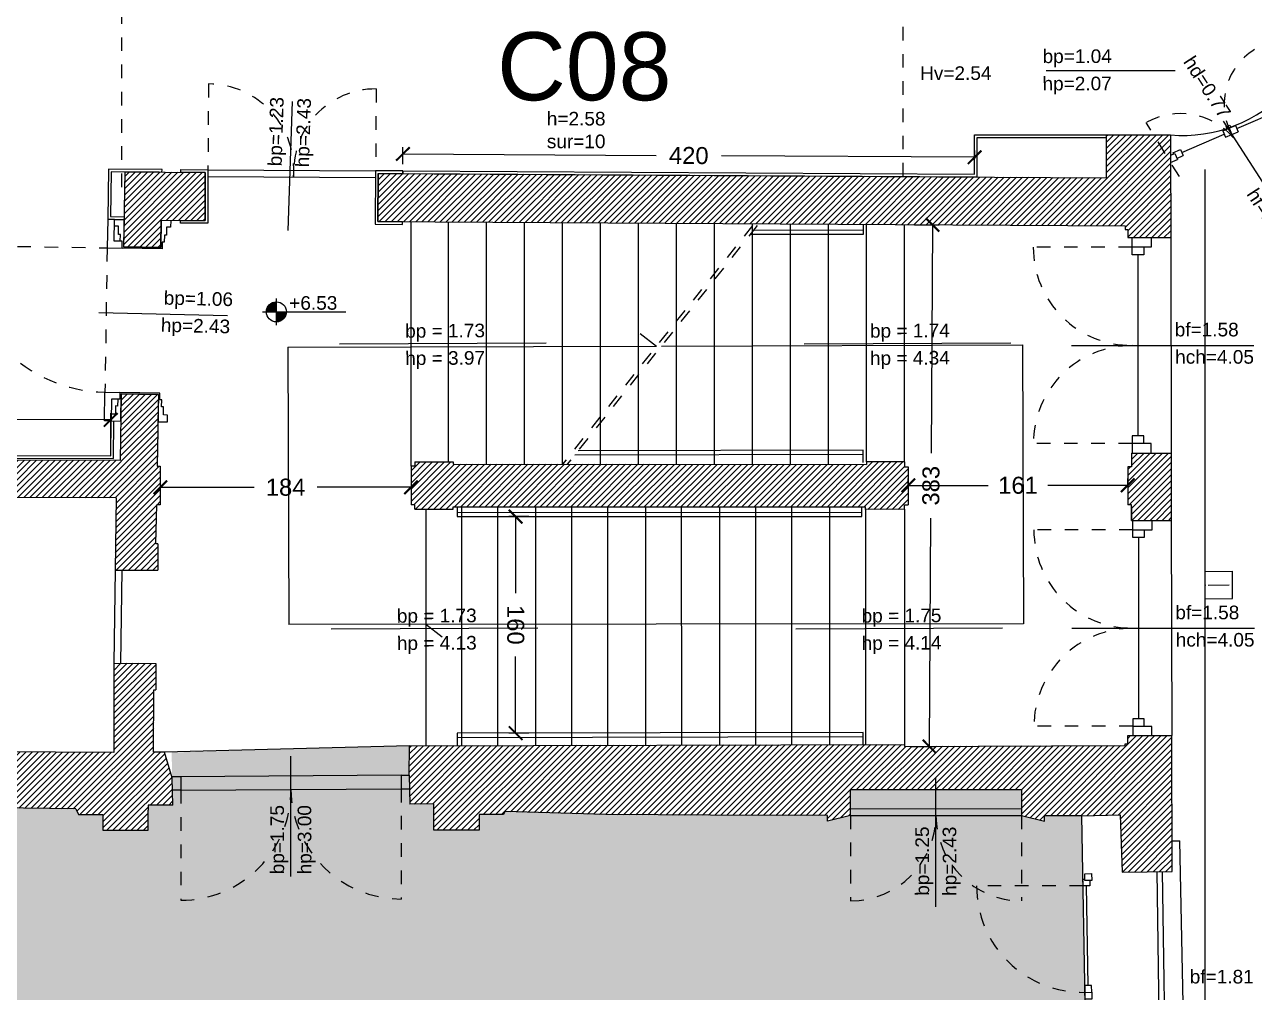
# Model space of a CAD drawing. Header units: millimetres. Extents: x -69 to 235, y 2 to 992.
# Drawn here: x 102.87 to 111.9, y 492.92 to 500.03 of the extents above; entities that cross this region are included whole.
import ezdxf
from ezdxf.enums import TextEntityAlignment as Align

# ---------------------------------------------------------------- set-up
doc = ezdxf.new("R2010")
doc.units = ezdxf.units.MM
doc.header["$LTSCALE"] = 0.01
doc.linetypes.add('HIDDEN2', pattern=[4.7625, 3.175, -1.5875])
for name, color, linetype in [('ob_A_CONTROPARETI', 10, 'Continuous'), ('ob_A_linea_proiezione', 251, 'HIDDEN2'), ('ob_A_linea_v2', 251, 'Continuous'), ('ob_A_muro', 1, 'Continuous'), ('ob_A_muro_r', 252, 'Continuous'), ('ob_A_simboli', 252, 'Continuous'), ('ob_A_Str_metallica', 5, 'Continuous'), ('ob_Q 1_50', 250, 'Continuous'), ('ob_retino chiaro', 254, 'Continuous'), ('ob_serramento_s', 3, 'Continuous'), ('ob_TXT 1_50', 250, 'Continuous')]:
    doc.layers.add(name, color=color, linetype=linetype)
doc.styles.add('m 1_50', font='arial.ttf', dxfattribs={"height": 0.125})
doc.styles.get("Standard").update_dxf_attribs({"font": 'arial.ttf'})
doc.styles.add('STYLE1', font='arial.ttf')
doc.styles.add('Testo L', font='arial.ttf', dxfattribs={"height": 2.5})
doc.dimstyles.new('m 1_50 cm', dxfattribs={"dimtxt": 0.1, "dimasz": 0.1, "dimexe": 0.05, "dimexo": 0.05, "dimgap": 0.1, "dimtad": 0, "dimdec": 1, "dimlfac": 100, "dimrnd": 1, "dimdsep": 46, "dimtxsty": 'm 1_50', "dimblk": 'ARCHTICK', "dimcen": 0.2, "dimadec": 0, "dimazin": 0, "dimtfac": 1, "dimtdec": 1, "dimtofl": 0, "dimtmove": 0, "dimatfit": 3, "dimldrblk": 'DOT', "dimfxl": 0.15, "dimfxlon": 1, "dimtolj": 1, "dimtzin": 0, "dimarcsym": 0})

# ---------------------------------------------------------------- blocks, each defined once
blk = doc.blocks.new('hhh-flat-1-flat-1-flat-1')
at = {"layer": 'ob_Q 1_50'}
for p, q in [((0.3304, 5.6102), (0.3304, 5.8062)), ((0.2274, 5.7079), (0.8398, 5.7079)), ((0.2572, 5.7146), (0.3236, 5.7811)), ((0.2589, 5.7252), (0.313, 5.7793)), ((0.2593, 5.7079), (0.3304, 5.779)), ((0.2637, 5.7388), (0.2994, 5.7745)), ((0.2681, 5.7079), (0.3304, 5.7701)), ((0.2769, 5.7079), (0.3304, 5.7613)), ((0.2858, 5.7079), (0.3304, 5.7524)), ((0.2946, 5.7079), (0.3304, 5.7436)), ((0.3035, 5.7079), (0.3304, 5.7348)), ((0.3123, 5.7079), (0.3304, 5.7259)), ((0.3211, 5.7079), (0.3304, 5.7171)), ((0.33, 5.7079), (0.3304, 5.7082)), ((0.3304, 5.6375), (0.4007, 5.7079)), ((0.3304, 5.6464), (0.3918, 5.7079)), ((0.3304, 5.6552), (0.383, 5.7079)), ((0.3304, 5.6641), (0.3742, 5.7079)), ((0.3304, 5.6729), (0.3653, 5.7079)), ((0.3304, 5.6817), (0.3565, 5.7079)), ((0.3304, 5.6906), (0.3477, 5.7079)), ((0.3304, 5.6994), (0.3388, 5.7079)), ((0.3363, 5.6346), (0.4036, 5.702)), ((0.3467, 5.6362), (0.402, 5.6915)), ((0.3593, 5.6403), (0.3979, 5.6789))]:
    blk.add_line(p, q, dxfattribs=at)
blk.add_circle((0.3304, 5.7079), 0.0735, dxfattribs=at)
blk = doc.blocks.new('A$C3E592DB1')
at = {"layer": 'ob_serramento_s'}
blk.add_lwpolyline([(0.0591, -0.051), (-0.0008, -0.05), (-0.0034, -0.21), (-0.0534, -0.2091), (-0.05, 0.0009), (0.06, -0.001)], dxfattribs=at)
blk.add_lwpolyline([(0.4097, -0.2172), (0.4106, -0.1672), (0.3806, -0.1667), (0.3816, -0.1067), (0.3666, -0.1064), (0.3675, -0.0564), (0.3525, -0.0562), (0.3534, -0.0062), (0.06, -0.001), (0.06, -0.001), (0.0591, -0.051), (0.0441, -0.0508), (0.0432, -0.1008), (0.0283, -0.1005), (0.0272, -0.1605), (-0.0026, -0.16), (-0.0034, -0.21), (0.0663, -0.2112), (0.0698, -0.0112), (0.3432, -0.016), (0.3397, -0.216)], close=True, dxfattribs=at)
blk = doc.blocks.new('A$C79A179BD')
at = {"layer": 'ob_serramento_s'}
blk.add_lwpolyline([(0.0591, -0.051), (-0.0008, -0.05), (-0.0034, -0.21), (-0.0534, -0.2091), (-0.05, 0.0009), (0.06, -0.001)], dxfattribs=at)
blk.add_lwpolyline([(0.4097, -0.2172), (0.4106, -0.1672), (0.3806, -0.1667), (0.3816, -0.1067), (0.3666, -0.1064), (0.3675, -0.0564), (0.3525, -0.0562), (0.3534, -0.0062), (0.06, -0.001), (0.06, -0.001), (0.0591, -0.051), (0.0441, -0.0508), (0.0432, -0.1008), (0.0283, -0.1005), (0.0272, -0.1605), (-0.0026, -0.16), (-0.0034, -0.21), (0.0663, -0.2112), (0.0698, -0.0112), (0.3432, -0.016), (0.3397, -0.216)], close=True, dxfattribs=at)
blk = doc.blocks.new('_ARCHTICK')
at = {"color": 0, "linetype": 'ByBlock', "const_width": 0.15}
blk.add_lwpolyline([(-0.5, -0.5), (0.5, 0.5)], dxfattribs=at)
blk = doc.blocks.new('*D257')
at = {"layer": 'Defpoints', "color": 0, "transparency": 16777216}
for p in [(109.8453, 499.0542), (105.6449, 498.9545), (109.8446, 498.9297)]:
    blk.add_point(p, dxfattribs=at)
at = {"layer": 'ob_Q 1_50', "color": 0, "lineweight": -2, "transparency": 16777216}
for p, q in [((105.6452, 499.0045), (105.6459, 499.129)), ((105.6456, 499.079), (107.5051, 499.0681)), ((109.8453, 499.0542), (107.9859, 499.0652)), ((109.8449, 498.9797), (109.8456, 499.1042))]:
    blk.add_line(p, q, dxfattribs=at)
at = {"layer": 'ob_Q 1_50', "color": 0, "lineweight": -2, "transparency": 16777216, "xscale": 0.1, "yscale": 0.1, "zscale": 0.1}
for p, rotation in [((105.6456, 499.079), 179.6617946234735), ((109.8453, 499.0542), 359.6617946234736)]:
    blk.add_blockref('_ARCHTICK', p, dxfattribs=dict(at, rotation=rotation))
at = {"layer": 'ob_Q 1_50', "color": 0, "transparency": 16777216, "insert": (107.7455, 499.0666), "char_height": 0.125, "attachment_point": 5, "rotation": 359.66179, "style": 'm 1_50'}
blk.add_mtext('\\A1;420', dxfattribs=at)
blk = doc.blocks.new('_Dot')
at = {"color": 0, "linetype": 'ByBlock', "lineweight": -2}
blk.add_line((-0.5, 0), (-1, 0), dxfattribs=at)
at = {"color": 0, "linetype": 'ByBlock', "const_width": 0.5}
blk.add_lwpolyline([(-0.25, 0, 1), (0.25, 0, 1)], format="xyb", close=True, dxfattribs=at)
blk = doc.blocks.new('*D259')
at = {"layer": 'Defpoints', "color": 0, "transparency": 16777216}
for p in [(103.4991, 497.126), (100.8187, 496.8664), (103.4987, 496.8622)]:
    blk.add_point(p, dxfattribs=at)
at = {"layer": 'ob_Q 1_50', "color": 0, "lineweight": -2, "transparency": 16777216}
for p, q in [((100.8189, 496.9803), (100.8192, 497.1803)), ((103.4988, 496.976), (103.4992, 497.176)), ((100.8191, 497.1303), (101.9198, 497.1285)), ((103.4991, 497.126), (102.3984, 497.1278))]:
    blk.add_line(p, q, dxfattribs=at)
at = {"layer": 'ob_Q 1_50', "color": 0, "lineweight": -2, "transparency": 16777216, "xscale": 0.1, "yscale": 0.1, "zscale": 0.1}
for p, rotation in [((100.8191, 497.1303), 179.9093407040572), ((103.4991, 497.126), 359.9093407040572)]:
    blk.add_blockref('_ARCHTICK', p, dxfattribs=dict(at, rotation=rotation))
at = {"layer": 'ob_Q 1_50', "color": 0, "transparency": 16777216, "insert": (102.1591, 497.1282), "char_height": 0.125, "attachment_point": 5, "rotation": 359.90934, "style": 'm 1_50'}
blk.add_mtext('\\A1;268', dxfattribs=at)
blk = doc.blocks.new('*D295')
at = {"layer": 'Defpoints', "color": 0, "transparency": 16777216}
for p in [(106.4733, 496.4156), (106.6193, 496.4156), (106.6196, 494.8243)]:
    blk.add_point(p, dxfattribs=at)
at = {"layer": 'ob_Q 1_50', "color": 0, "lineweight": -2, "transparency": 16777216}
for p, q in [((106.5693, 496.4156), (106.4233, 496.4156)), ((106.4733, 496.4156), (106.4734, 495.8521)), ((106.4736, 494.8242), (106.4735, 495.3877)), ((106.5696, 494.8243), (106.4236, 494.8242))]:
    blk.add_line(p, q, dxfattribs=at)
at = {"layer": 'ob_Q 1_50', "color": 0, "lineweight": -2, "transparency": 16777216, "xscale": 0.1, "yscale": 0.1, "zscale": 0.1}
for p, rotation in [((106.4733, 496.4156), 90.00894444180976), ((106.4736, 494.8242), 270.0089444418098)]:
    blk.add_blockref('_ARCHTICK', p, dxfattribs=dict(at, rotation=rotation))
at = {"layer": 'ob_Q 1_50', "color": 0, "transparency": 16777216, "insert": (106.4735, 495.6199), "char_height": 0.125, "width": 0.586255, "attachment_point": 5, "rotation": 270.00894, "style": 'm 1_50'}
blk.add_mtext('\\A1;160', dxfattribs=at)
blk = doc.blocks.new('*D297')
at = {"layer": 'Defpoints', "color": 0, "transparency": 16777216}
for p in [(103.8631, 496.6439), (105.7049, 496.6439), (105.7049, 496.6303)]:
    blk.add_point(p, dxfattribs=at)
at = {"layer": 'ob_Q 1_50', "color": 0, "lineweight": -2, "transparency": 16777216}
for p, q in [((103.8631, 496.6303), (103.8631, 496.5803)), ((103.8631, 496.6303), (104.5519, 496.6303)), ((105.7049, 496.6303), (105.0162, 496.6303)), ((105.7049, 496.6303), (105.7049, 496.5803))]:
    blk.add_line(p, q, dxfattribs=at)
at = {"layer": 'ob_Q 1_50', "color": 0, "lineweight": -2, "transparency": 16777216, "xscale": 0.1, "yscale": 0.1, "zscale": 0.1, "rotation": 180}
blk.add_blockref('_ARCHTICK', (103.8631, 496.6303), dxfattribs=at)
at = {"layer": 'ob_Q 1_50', "color": 0, "lineweight": -2, "transparency": 16777216, "xscale": 0.1, "yscale": 0.1, "zscale": 0.1}
blk.add_blockref('_ARCHTICK', (105.7049, 496.6303), dxfattribs=at)
at = {"layer": 'ob_Q 1_50', "color": 0, "transparency": 16777216, "insert": (104.784, 496.6303), "char_height": 0.125, "attachment_point": 5, "style": 'm 1_50'}
blk.add_mtext('\\A1;184', dxfattribs=at)
blk = doc.blocks.new('*D298')
at = {"layer": 'Defpoints', "color": 0, "transparency": 16777216}
for p in [(109.358, 496.6417), (110.97, 496.6447), (110.97, 496.6417)]:
    blk.add_point(p, dxfattribs=at)
at = {"layer": 'ob_Q 1_50', "color": 0, "lineweight": -2, "transparency": 16777216}
for p, q in [((109.358, 496.6447), (109.358, 496.6947)), ((109.358, 496.6447), (109.9438, 496.6447)), ((110.97, 496.6447), (110.3842, 496.6447)), ((110.97, 496.6447), (110.97, 496.6947))]:
    blk.add_line(p, q, dxfattribs=at)
at = {"layer": 'ob_Q 1_50', "color": 0, "lineweight": -2, "transparency": 16777216, "xscale": 0.1, "yscale": 0.1, "zscale": 0.1, "rotation": 180}
blk.add_blockref('_ARCHTICK', (109.358, 496.6447), dxfattribs=at)
at = {"layer": 'ob_Q 1_50', "color": 0, "lineweight": -2, "transparency": 16777216, "xscale": 0.1, "yscale": 0.1, "zscale": 0.1}
blk.add_blockref('_ARCHTICK', (110.97, 496.6447), dxfattribs=at)
at = {"layer": 'ob_Q 1_50', "color": 0, "transparency": 16777216, "insert": (110.164, 496.6447), "char_height": 0.125, "attachment_point": 5, "style": 'm 1_50'}
blk.add_mtext('\\A1;161', dxfattribs=at)
blk = doc.blocks.new('*D301')
at = {"layer": 'Defpoints', "color": 0, "transparency": 16777216}
for p in [(109.3527, 498.5594), (109.5359, 498.5583), (109.3301, 494.7268)]:
    blk.add_point(p, dxfattribs=at)
at = {"layer": 'ob_Q 1_50', "color": 0, "lineweight": -2, "transparency": 16777216}
for p, q in [((109.4027, 498.5591), (109.5859, 498.558)), ((109.5359, 498.5583), (109.526, 496.881)), ((109.5133, 494.7258), (109.5232, 496.4031)), ((109.3801, 494.7265), (109.5633, 494.7255))]:
    blk.add_line(p, q, dxfattribs=at)
at = {"layer": 'ob_Q 1_50', "color": 0, "lineweight": -2, "transparency": 16777216, "xscale": 0.1, "yscale": 0.1, "zscale": 0.1}
for p, rotation in [((109.5359, 498.5583), 89.66180801840967), ((109.5133, 494.7258), 269.6618080184097)]:
    blk.add_blockref('_ARCHTICK', p, dxfattribs=dict(at, rotation=rotation))
at = {"layer": 'ob_Q 1_50', "color": 0, "transparency": 16777216, "insert": (109.5246, 496.642), "char_height": 0.125, "attachment_point": 5, "rotation": 89.66181, "style": 'm 1_50'}
blk.add_mtext('\\A1;383', dxfattribs=at)

msp = doc.modelspace()

# ---------------------------------------------------------------- hatches: boundary and pattern name
at = {"layer": 'ob_A_muro_r'}
h = msp.add_hatch(dxfattribs=at)
h.set_pattern_fill('ANSI31', color=256, scale=0.01)
h.paths.add_polyline_path([(111.2944, 500.5131), (111.3405, 500.5131), (111.3382, 500.7879), (111.2684, 500.7874), (111.2894, 501.8459), (111.2947, 502.2362), (115.2775, 502.2372), (115.2781, 502.3343), (113.9506, 502.3382), (111.8382, 502.3411), (111.2689, 502.3411), (111.3354, 505.5161), (111.0955, 505.5212), (110.9959, 500.7729), (109.4566, 500.7789), (109.0128, 500.7777), (108.0675, 500.7729), (108.0817, 500.4362), (109.3212, 500.4487), (110.0582, 500.4524), (110.8146, 500.4552), (110.8146, 500.2643), (111.2846, 500.2589)])
h.paths.add_polyline_path([(118.4824, 500.7649), (116.7966, 500.7752), (116.7966, 500.8662), (116.3351, 500.8682), (116.3351, 500.7585), (112.382, 500.7759), (112.382, 500.5121), (113.3743, 500.4935), (113.3743, 500.3859), (113.4789, 500.3857), (113.4808, 500.4908), (116.7719, 500.4293), (116.79, 499.5949), (116.7436, 499.5948), (116.7427, 499.4469, 0.159273), (117.3011, 499.7362, 0.07302), (117.634, 500.4415), (117.8481, 500.4431), (117.8485, 500.351), (118.1819, 500.3468), (118.1861, 500.4918), (118.4824, 500.4899)])
h.paths.add_polyline_path([(116.8787, 500.4308), (117.4805, 500.4404, -0.068036), (117.1847, 499.8278, -0.100119), (116.8969, 499.6411)], flags=16)
h = msp.add_hatch(dxfattribs=at)
h.set_pattern_fill('ANSI31', color=256, scale=0.01)
h.paths.add_polyline_path([(111.2846, 499.2189), (110.8146, 499.2189), (110.8146, 498.9038), (105.4648, 498.9356), (105.4619, 498.5824), (110.9501, 498.55), (110.9501, 498.5229), (110.97, 498.5229), (110.97, 498.4645), (111.2859, 498.4645)])
h.paths.add_polyline_path([(104.1933, 498.9429), (103.6023, 498.9471), (103.5934, 498.3969), (103.8668, 498.3921), (103.8703, 498.5921), (104.192, 498.5897)])
h.paths.add_polyline_path([(103.8631, 496.7863), (103.8408, 496.7863), (103.8493, 497.3122), (103.5759, 497.317), (103.568, 496.8271), (101.2534, 496.8323), (100.6187, 496.8317), (100.6182, 496.5583), (101.8483, 496.5564), (101.8458, 495.7522), (101.4958, 495.7522), (101.4958, 495.6522), (101.8455, 495.6522), (101.8425, 494.6901), (100.6925, 494.6946), (100.6955, 495.6522), (100.8758, 495.6522), (100.8758, 495.7522), (100.6958, 495.7522), (100.6965, 495.8343), (100.5965, 495.8343), (100.5921, 494.3077), (103.2436, 494.2681), (103.2622, 494.2271), (103.4415, 494.2277), (103.4419, 494.1111), (103.7745, 494.1111), (103.7745, 494.2596), (103.7745, 494.2962), (103.9545, 494.2967), (103.9509, 494.4962), (103.893, 494.6853), (103.8138, 494.6853), (103.816, 495.1435), (103.8315, 495.1435), (103.8315, 495.3369), (103.5216, 495.3382), (103.5216, 494.6836), (101.9425, 494.6897), (101.9483, 496.5562), (103.5385, 496.5537), (103.5311, 496.0216), (103.8459, 496.0223), (103.8459, 496.2141), (103.8313, 496.2142), (103.8368, 496.5015), (103.8631, 496.5015)])
h.paths.add_polyline_path([(109.358, 496.7811), (109.3301, 496.7811), (109.3302, 496.8165), (109.0511, 496.8171), (109.0511, 496.7982), (106.0156, 496.7997), (106.0156, 496.8178), (105.7328, 496.8171), (105.7328, 496.7992), (105.7328, 496.7859), (105.7049, 496.7859), (105.7049, 496.5004), (105.7328, 496.5004), (105.7328, 496.4871), (105.7328, 496.4692), (106.0156, 496.4685), (106.0156, 496.4866), (109.0442, 496.4876), (109.0442, 496.4679), (109.3301, 496.4685), (109.3301, 496.5022), (109.358, 496.5022)])
h.paths.add_polyline_path([(111.2892, 496.8816), (110.9978, 496.8816), (110.9979, 496.7811), (110.97, 496.7811), (110.97, 496.5022), (110.9979, 496.5022), (110.9979, 496.3867), (111.2902, 496.3867)])
h.paths.add_polyline_path([(111.2934, 494.8065), (110.97, 494.8065), (110.97, 494.7454), (110.9501, 494.7453), (110.9501, 494.7332), (109.3301, 494.7268), (109.3301, 494.7413), (105.6928, 494.7323), (105.6919, 494.517), (105.6965, 494.3022), (105.8721, 494.3058), (105.8721, 494.2598), (105.8721, 494.1111), (106.2047, 494.1111), (106.205, 494.2277), (106.3844, 494.2271), (106.3943, 494.249), (107.1368, 494.2263), (107.9058, 494.2215), (108.7641, 494.2204), (108.7641, 494.1783), (108.9338, 494.2202), (108.9338, 494.4104), (110.1891, 494.4104), (110.1891, 494.2187), (110.3588, 494.1783), (110.3588, 494.2184), (110.6318, 494.2181), (110.9143, 494.2241), (110.9283, 493.8043), (111.2955, 493.8095)])
h.paths.add_polyline_path([(99.1768, 496.5606), (99.3782, 496.5603), (99.3787, 496.8337), (98.9354, 496.8344), (98.9046, 497.5348), (98.464, 497.5159), (98.5811, 494.8545), (95.1871, 494.7916), (91.107, 494.7229), (91.1089, 494.3027), (93.6285, 494.3044), (94.9802, 494.3102), (97.3486, 494.3132), (98.5098, 494.3145), (98.5172, 493.6108), (98.7182, 493.6118), (98.7182, 494.3102), (99.3165, 494.3088), (99.3201, 494.72), (99.2118, 494.72)])
h.paths.add_polyline_path([(98.6845, 492.3493), (98.5199, 492.3467), (98.5376, 491.6705), (98.5513, 489.3224), (98.5449, 488.9887), (98.7067, 488.9884)])
edge = h.paths.add_edge_path()
edge.add_arc((111.1731, 491.8368), 0.1547, 0, 360)
edge = h.paths.add_edge_path()
edge.add_arc((111.2194, 489.6305), 0.1547, 0, 360)
at = {"layer": 'ob_retino chiaro'}
h = msp.add_hatch(color=254, dxfattribs=at)
h.dxf.hatch_style = 1
h.paths.add_polyline_path([(110.6318, 494.2181), (110.3588, 494.2184), (110.3588, 494.1783), (110.1891, 494.2187), (110.1891, 494.4104), (108.9338, 494.4104), (108.9338, 494.2202), (108.7641, 494.1783), (108.7641, 494.2204), (107.9058, 494.2215), (107.1368, 494.2263), (106.3943, 494.249), (106.3844, 494.2271), (106.205, 494.2277), (106.2047, 494.1111), (105.8721, 494.1111), (105.8721, 494.3058), (105.6965, 494.3022), (105.6919, 494.517), (105.6928, 494.7323), (103.9463, 494.6823), (103.9509, 494.4962), (103.9545, 494.2967), (103.7745, 494.2962), (103.7745, 494.2596), (103.7745, 494.1111), (103.4419, 494.1111), (103.4415, 494.2277), (103.2622, 494.2271), (103.2436, 494.2681), (100.5921, 494.3077), (100.5931, 494.7088), (99.3201, 494.72), (99.3165, 494.3088), (98.7182, 494.3102), (98.7182, 493.6118), (98.5172, 493.6108), (98.5199, 492.3467), (98.6845, 492.3493), (98.7067, 488.9884), (98.5449, 488.9887), (98.5578, 487.7047), (98.7078, 487.7071), (98.7188, 487.0507), (99.3784, 487.0645), (100.6348, 487.0906), (101.3023, 487.1045), (102.9918, 487.1345), (103.0177, 487.135), (104.2714, 487.16), (104.6036, 487.1666), (105.6401, 487.1912), (106.9715, 487.2162), (108.105, 487.2372), (108.9798, 487.2221), (110.2181, 487.1814), (110.7641, 487.2032)])
h.paths.add_polyline_path([(118.2325, 487.0598), (117.673, 487.0504), (117.6675, 487.3826), (116.8179, 487.3804), (116.8237, 487.0362), (116.3902, 487.0289), (114.875, 486.9881), (114.3045, 486.9746), (114.2798, 487.3139), (113.095, 487.2638), (113.1041, 486.9451), (112.3155, 486.9261), (110.6484, 486.8974), (110.2191, 486.9218), (110.2181, 487.1814), (108.9798, 487.2221), (108.9754, 486.9163), (108.1409, 486.9414), (108.173, 485.732), (109.1226, 485.7189), (110.2612, 485.6926), (110.6898, 485.6894), (113.196, 485.7641), (114.427, 485.7924), (116.2455, 485.8425), (118.2318, 485.8579)])
h.paths.add_polyline_path([(125.6025, 483.9405), (124.3697, 483.8097), (124.3978, 483.5315), (125.6307, 483.6617)])
h.paths.add_polyline_path([(122.4377, 483.6412), (121.2016, 483.5465), (121.2213, 483.2679), (122.4573, 483.3646)])
h.paths.add_polyline_path([(120.0329, 483.4598), (118.7967, 483.3649), (118.8164, 483.0868), (120.0524, 483.1835)])
h.paths.add_polyline_path([(114.5026, 482.9309), (113.5032, 482.8492), (113.5285, 482.5728), (114.5251, 482.6542)])
h.paths.add_polyline_path([(117.678, 483.1874), (116.7409, 483.113), (116.7604, 482.8368), (117.6973, 482.9133)])
h.paths.add_polyline_path([(110.3775, 481.5866), (108.9548, 481.5866), (108.9575, 481.3095), (110.3775, 481.3234)])
h.paths.add_polyline_path([(112.4114, 482.4525), (112.1346, 482.4525), (112.1443, 481.663), (112.4136, 481.663)])
h.paths.add_polyline_path([(108.2207, 484.1149), (107.8675, 484.1149), (107.8839, 482.8325), (108.2187, 482.8323)])
h.paths.add_polyline_path([(107.7567, 481.7489), (106.4083, 481.683), (106.4305, 481.2299), (107.7792, 481.2886)])
h.paths.add_polyline_path([(104.0926, 481.6228), (102.7426, 481.6114), (102.7474, 481.1562), (104.0974, 481.1631)])
h.paths.add_polyline_path([(97.9196, 481.5363), (96.7298, 481.5157), (96.7415, 481.0802), (97.9311, 481.1115)])
h.paths.add_polyline_path([(100.7449, 481.6189), (99.395, 481.6049), (99.3997, 481.1501), (100.7497, 481.157)])
h.paths.add_polyline_path([(90.6729, 481.3561), (89.5236, 481.3415), (89.5343, 480.8905), (90.6832, 480.9207)])
h.paths.add_polyline_path([(89.4879, 482.4684), (89.0431, 482.4707), (89.0645, 481.335), (89.5236, 481.3415)])
h.paths.add_polyline_path([(89.4032, 485.6193), (88.9478, 485.6032), (88.9853, 484.4688), (89.44, 484.4859)])
h.paths.add_polyline_path([(104.2714, 487.16), (103.0177, 487.135), (103.0202, 486.7852), (104.2739, 486.8158)])

# ---------------------------------------------------------------- linework, layer by layer
at = {"layer": 'ob_A_CONTROPARETI'}
for p, q in [((103.4987, 496.8622), (103.5028, 497.1183)), ((103.5183, 496.8422), (103.5228, 497.1179)), ((100.8187, 496.8464), (103.5183, 496.8422))]:
    msp.add_line(p, q, dxfattribs=at)
for points in [[(105.6448, 498.9345), (109.8646, 498.9096), (109.8646, 499.1989), (110.8146, 499.1989)], [(105.6449, 498.9545), (109.8446, 498.9297), (109.8446, 499.2189), (110.8146, 499.2189)], [(103.8757, 498.9453), (103.8761, 498.965), (103.4831, 498.9679), (103.4772, 498.599), (103.5966, 498.5968)], [(103.8557, 498.9451), (103.5028, 498.9478), (103.4975, 498.6186), (103.597, 498.6168)], [(105.6449, 498.9545), (105.6448, 498.9345)], [(100.8187, 496.8664), (103.4987, 496.8622)]]:
    msp.add_lwpolyline(points, dxfattribs=at)
at = {"layer": 'ob_A_linea_proiezione'}
for p, q in [((108.2137, 498.5536), (106.8174, 496.7993)), ((108.2487, 498.5533), (106.8524, 496.7991)), ((108.9338, 494.2202), (108.9331, 493.5926)), ((110.1891, 494.2202), (110.1899, 493.5926))]:
    msp.add_line(p, q, dxfattribs=at)
for points in [[(103.5804, 498.835), (103.5804, 500.4038)], [(109.3212, 498.9128), (109.3212, 500.4487)], [(104.2171, 499.5935), (104.2134, 498.9628)], [(105.4484, 499.5564), (105.4449, 498.9557)], [(111.3497, 498.912), (111.1058, 499.3092)], [(102.4134, 498.4061), (103.4732, 498.389)], [(103.4732, 498.389), (103.4561, 497.3291)], [(111.0021, 498.3943), (110.2759, 498.3943)], [(111.0021, 496.9518), (110.2759, 496.9518)], [(111.0068, 496.3176), (110.2805, 496.3176)], [(111.0068, 494.8751), (110.2805, 494.8751)], [(104.0134, 494.4069), (104.0134, 493.597)], [(105.6332, 494.4162), (105.6332, 493.6063)], [(110.6414, 493.7019), (109.8594, 493.7019)]]:
    msp.add_lwpolyline(points, dxfattribs=at)
for centre, radius, start, end in [((112.1478, 499.4459), 0.4695, 121.75008, 211.76045), ((104.2134, 498.9628), 0.6307, 355.12333, 89.67005), ((105.4449, 498.9557), 0.6007, 89.67005, 184.44433), ((111.358, 498.8577), 0.5171, 41.15164, 119.18752), ((103.4732, 498.389), 1.06, 179.07393, 269.07393), ((110.9956, 498.3927), 0.7198, 179.87672, 270.51786), ((110.9956, 496.951), 0.7197, 89.48207, 179.93954), ((111.0003, 496.3161), 0.7198, 179.87672, 270.51786), ((111.0003, 494.8743), 0.7197, 89.48207, 179.93954), ((104.0134, 494.4069), 0.8099, 270, 0.33129), ((105.6332, 494.4162), 0.8099, 180.33129, 270), ((108.9338, 494.2202), 0.6276, 269.92932, 359.92932), ((110.1891, 494.2202), 0.6276, 180.07068, 270.07068), ((110.6403, 493.7014), 0.7809, 179.96551, 271.14302)]:
    msp.add_arc(centre, radius, start, end, dxfattribs=at)
at = {"layer": 'ob_A_linea_v2'}
for p, q in [((111.5389, 487.4265), (111.5389, 498.9648)), ((105.7049, 496.7859), (105.7052, 498.5809)), ((105.9798, 496.8177), (105.98, 498.5793)), ((106.259, 496.7996), (106.2592, 498.5777)), ((106.5382, 496.7995), (106.5385, 498.576)), ((106.8174, 496.7993), (106.8177, 498.5744)), ((107.0966, 496.7992), (107.0969, 498.5727)), ((107.3758, 496.7991), (107.3761, 498.5711)), ((107.655, 496.7989), (107.6553, 498.5694)), ((107.9342, 496.7988), (107.9345, 498.5678)), ((108.2134, 496.7986), (108.2137, 498.5661)), ((108.4926, 496.7985), (108.4929, 498.5645)), ((108.7719, 496.7984), (108.7721, 498.5628)), ((109.0511, 496.8171), (109.0513, 498.5612)), ((109.3301, 496.8165), (109.3306, 498.5596)), ((111.2859, 498.4645), (111.2892, 496.8816)), ((105.8132, 496.469), (105.8135, 494.7326)), ((106.0763, 496.4866), (106.0766, 494.7333)), ((106.3394, 496.4867), (106.3397, 494.7339)), ((106.6193, 496.4868), (106.6196, 494.7346)), ((106.8846, 496.4869), (106.8849, 494.7353)), ((107.1477, 496.487), (107.148, 494.7359)), ((107.4276, 496.4871), (107.4279, 494.7366)), ((107.6907, 496.4871), (107.691, 494.7373)), ((107.9706, 496.4872), (107.9709, 494.7379)), ((108.2359, 496.4873), (108.2362, 494.7386)), ((108.499, 496.4874), (108.4993, 494.7393)), ((108.7789, 496.4875), (108.7792, 494.7399)), ((109.0442, 496.4679), (109.0445, 494.7406)), ((109.3301, 496.4685), (109.3304, 494.7413)), ((111.2902, 496.3867), (111.2934, 494.8065)), ((111.5389, 496.0111), (111.7387, 496.0146)), ((111.5389, 495.8112), (111.5389, 496.0111)), ((111.7389, 495.8145), (111.7388, 496.0146)), ((111.562, 495.9115), (111.7157, 495.9142)), ((111.5389, 495.8112), (111.7389, 495.8145)), ((110.7699, 486.8995), (110.6318, 494.2181)), ((111.295, 494.0328), (111.3522, 494.0342)), ((111.4896, 487.2215), (111.3522, 494.0342))]:
    msp.add_line(p, q, dxfattribs=at)
msp.add_arc((111.3748, 500.266), 1.051, 265.07481, 317.44255, dxfattribs=at)
msp.add_point((111.5389, 495.9111), dxfattribs=at)
at = {"layer": 'ob_A_muro'}
for p, q in [((111.2846, 499.1184), (111.2859, 498.4645)), ((103.6023, 498.9471), (104.1933, 498.9429)), ((103.87, 498.5921), (104.192, 498.5897)), ((105.4619, 498.5824), (110.9501, 498.55)), ((110.9501, 498.55), (110.9501, 498.5229)), ((110.9501, 498.5229), (110.97, 498.5229)), ((110.97, 498.5229), (110.97, 498.4645)), ((110.97, 498.4645), (111.2859, 498.4645)), ((110.9978, 496.8816), (110.9979, 496.7811)), ((110.9978, 496.8816), (111.2892, 496.8816)), ((111.2892, 496.8816), (111.2902, 496.3867)), ((105.7328, 496.8171), (106.0156, 496.8178)), ((105.7328, 496.8171), (105.7328, 496.7992)), ((105.7328, 496.7992), (105.7328, 496.7859)), ((106.0156, 496.8178), (106.0156, 496.7997)), ((106.0156, 496.7997), (109.0511, 496.7982)), ((109.0511, 496.8171), (109.0511, 496.7982)), ((109.3302, 496.8165), (109.0511, 496.8171)), ((109.3302, 496.8165), (109.3301, 496.7811)), ((103.8631, 496.7863), (103.8631, 496.5015)), ((105.7328, 496.7859), (105.7049, 496.7859)), ((105.7049, 496.7859), (105.7049, 496.5004)), ((109.3301, 496.7811), (109.358, 496.7811)), ((109.358, 496.7811), (109.358, 496.5022)), ((110.9979, 496.7811), (110.97, 496.7811)), ((110.97, 496.7811), (110.97, 496.5022)), ((110.97, 496.7811), (110.97, 496.5022)), ((103.5385, 496.5537), (101.9483, 496.5562)), ((103.5385, 496.5537), (103.5311, 496.0216)), ((103.8313, 496.2142), (103.8368, 496.5015)), ((103.8631, 496.5015), (103.8368, 496.5015)), ((105.7328, 496.5004), (105.7049, 496.5004)), ((105.7328, 496.4871), (105.7328, 496.5004)), ((105.7328, 496.4692), (105.7328, 496.4871)), ((105.7328, 496.4692), (106.0156, 496.4685)), ((106.0156, 496.4866), (109.0442, 496.4876)), ((106.0156, 496.4685), (106.0156, 496.4866)), ((109.0442, 496.4679), (109.0442, 496.4876)), ((109.3301, 496.4685), (109.0442, 496.4679)), ((109.3301, 496.4685), (109.3301, 496.5022)), ((109.3301, 496.5022), (109.358, 496.5022)), ((110.9979, 496.5022), (110.97, 496.5022)), ((110.9979, 496.3867), (110.9979, 496.5022)), ((110.9979, 496.489), (110.9979, 496.3867)), ((110.9979, 496.3867), (111.2902, 496.3867)), ((103.8459, 496.2141), (103.8313, 496.2142)), ((103.8459, 496.2141), (103.8459, 496.0223)), ((103.5311, 496.0216), (103.8459, 496.0223)), ((103.5216, 495.3382), (103.5216, 494.6836)), ((103.5216, 495.3382), (103.8315, 495.3369)), ((103.8315, 495.3369), (103.8315, 495.1435)), ((103.8138, 494.6853), (103.816, 495.1435)), ((103.816, 495.1435), (103.8315, 495.1435)), ((110.97, 494.7454), (110.97, 494.8065)), ((110.97, 494.8065), (111.2934, 494.8065)), ((111.2955, 493.8095), (111.2934, 494.8065)), ((105.6928, 494.7323), (103.893, 494.6853)), ((105.6919, 494.517), (105.6928, 494.7323)), ((105.6928, 494.7323), (109.3304, 494.7413)), ((109.3301, 494.74), (109.3301, 494.7413)), ((109.3301, 494.7413), (109.3301, 494.7268)), ((109.3301, 494.7268), (110.9501, 494.7332)), ((110.9501, 494.7453), (110.97, 494.7454)), ((110.9501, 494.7332), (110.9501, 494.7453)), ((103.5216, 494.6836), (101.9425, 494.6897)), ((103.893, 494.6853), (103.8138, 494.6853)), ((103.9509, 494.4962), (103.893, 494.6853)), ((103.9545, 494.2967), (103.9509, 494.4962)), ((105.6919, 494.517), (105.6965, 494.3022)), ((108.9338, 494.4104), (110.1891, 494.4104)), ((108.9338, 494.2202), (108.9338, 494.4104)), ((110.1891, 494.4104), (110.1891, 494.2187)), ((103.2436, 494.2681), (100.592, 494.3077)), ((103.2436, 494.2681), (103.2622, 494.2271)), ((103.9545, 494.2967), (103.7745, 494.2962)), ((103.7745, 494.2962), (103.7745, 494.2596)), ((105.8721, 494.3058), (105.6965, 494.3022)), ((105.8721, 494.2598), (105.8721, 494.3058)), ((103.2622, 494.2271), (103.4415, 494.2277)), ((103.4415, 494.2277), (103.4419, 494.1111)), ((103.7745, 494.1111), (103.7745, 494.2596)), ((105.8721, 494.1111), (105.8721, 494.2598)), ((106.205, 494.2277), (106.2047, 494.1111)), ((106.3844, 494.2271), (106.205, 494.2277)), ((106.3943, 494.249), (106.3844, 494.2271)), ((107.1368, 494.2263), (106.3943, 494.249)), ((107.9058, 494.2215), (107.1368, 494.2263)), ((108.7641, 494.2204), (107.9058, 494.2215)), ((108.7641, 494.1783), (108.7641, 494.2204)), ((108.9338, 494.2202), (108.7641, 494.1783)), ((110.1891, 494.2187), (110.3588, 494.1783)), ((110.3588, 494.1783), (110.3588, 494.2184)), ((110.6318, 494.2181), (110.3588, 494.2184)), ((110.6318, 494.2181), (110.9143, 494.2241)), ((110.9143, 494.2241), (110.9283, 493.8043)), ((103.4419, 494.1111), (103.7745, 494.1111)), ((106.2047, 494.1111), (105.8721, 494.1111)), ((110.9283, 493.8043), (111.2955, 493.8095))]:
    msp.add_line(p, q, dxfattribs=at)
for points in [[(110.8146, 498.9038), (110.8146, 499.2189), (111.2846, 499.2189), (111.2846, 499.1184)], [(103.6023, 498.9471), (103.5934, 498.3969)], [(104.1933, 498.9429), (104.192, 498.5897)], [(105.4648, 498.9356), (105.4619, 498.5824)], [(105.4648, 498.9356), (110.8146, 498.9038)], [(103.8703, 498.5921), (103.8668, 498.3921)], [(103.8668, 498.3921), (103.5934, 498.3969)], [(103.5759, 497.317), (103.568, 496.8271), (101.2534, 496.8323)], [(103.8493, 497.3122), (103.5759, 497.317)], [(103.8493, 497.3122), (103.8408, 496.7863), (103.8631, 496.7863)]]:
    msp.add_lwpolyline(points, dxfattribs=at)
at = {"layer": 'ob_A_simboli'}
for p, q in [((104.7993, 497.6601), (107.5087, 497.6679)), ((104.7993, 497.6601), (104.808, 495.6235)), ((107.544, 497.668), (110.1958, 497.6757)), ((110.1958, 497.6757), (110.2045, 495.6268)), ((110.2045, 495.6268), (104.808, 495.6235))]:
    msp.add_line(p, q, dxfattribs=at)
for points in [[(107.3884, 497.76), (107.5087, 497.6679)], [(105.8134, 495.6241), (105.9337, 495.532)]]:
    msp.add_lwpolyline(points, dxfattribs=at)
at = {"layer": 'ob_A_Str_metallica'}
for p, q in [((108.2283, 498.52), (109.0285, 498.5204)), ((106.9081, 496.8691), (109.0259, 496.8742)), ((106.0436, 496.4453), (109.0162, 496.4466)), ((106.0443, 494.7932), (109.0268, 494.8004))]:
    msp.add_line(p, q, dxfattribs=at)
for points in [[(108.2044, 498.49), (109.0285, 498.4904), (109.0285, 498.5613)], [(109.0261, 496.8127), (109.0258, 496.9027), (106.9317, 496.8987)], [(106.0435, 496.4866), (106.0436, 496.4153)], [(106.0436, 496.4153), (109.0162, 496.4166), (109.0162, 496.4876)], [(109.027, 494.7389), (109.0268, 494.8289), (106.0443, 494.8232), (106.0444, 494.7332)]]:
    msp.add_lwpolyline(points, dxfattribs=at)
at = {"layer": 'ob_Q 1_50'}
for p, q in [((110.3709, 499.6915), (111.3192, 499.6915)), ((104.8028, 498.5167), (104.8351, 499.4645)), ((111.6702, 499.3207), (112.3073, 498.3299)), ((103.4116, 497.9147), (104.3567, 497.8923)), ((105.18, 497.6843), (106.6977, 497.6902)), ((108.5941, 497.6848), (110.1117, 497.6907)), ((105.1189, 495.5913), (106.6365, 495.5972)), ((108.533, 495.5918), (110.0506, 495.5978)), ((104.8233, 493.7712), (104.8233, 494.6559)), ((109.5615, 493.5499), (109.5615, 494.4982))]:
    msp.add_line(p, q, dxfattribs=at)
for points in [[(110.5557, 497.673), (111.896, 497.673)], [(110.5599, 495.5952), (111.9003, 495.5952)]]:
    msp.add_lwpolyline(points, dxfattribs=at)
at = {"layer": 'ob_serramento_s'}
for p, q in [((111.7709, 499.2645), (112.1551, 499.4315)), ((111.6693, 499.2476), (111.761, 499.2874)), ((111.6693, 499.2476), (111.6892, 499.2017)), ((111.6892, 499.2017), (111.7809, 499.2416)), ((111.7151, 499.2675), (111.735, 499.2216)), ((111.761, 499.2874), (111.7809, 499.2416)), ((111.3676, 499.0892), (111.6792, 499.2246)), ((111.2847, 499.0695), (111.3158, 499.083)), ((111.302, 499.0879), (111.3576, 499.1121)), ((111.3158, 499.083), (111.3357, 499.0371)), ((111.3317, 499.0463), (111.3776, 499.0662)), ((111.3576, 499.1121), (111.3776, 499.0662)), ((111.2848, 499.015), (111.3357, 499.0371)), ((111.2851, 498.8575), (111.2852, 498.7977)), ((105.6332, 494.5165), (104.0134, 494.5027)), ((104.0134, 494.4069), (105.6332, 494.4162)), ((108.9339, 494.2702), (110.1891, 494.2687)), ((109.5615, 494.2194), (109.5615, 494.2694)), ((108.9338, 494.2202), (110.1891, 494.2187))]:
    msp.add_line(p, q, dxfattribs=at)
for points in [[(111.6921, 499.2796), (111.7198, 499.2911), (111.7274, 499.2726), (111.6997, 499.2611)], [(104.0134, 498.964), (104.0134, 498.964), (104.2134, 498.9628), (104.2119, 498.5696), (104.0119, 498.5708), (104.012, 498.5908), (104.192, 498.5897), (104.1933, 498.9429), (104.0133, 498.944)], [(105.6449, 498.9545), (105.6449, 498.9545), (105.4449, 498.9557), (105.4418, 498.5625), (105.6418, 498.5613), (105.6419, 498.5813), (105.4619, 498.5824), (105.4648, 498.9356), (105.6448, 498.9345)], [(110.7045, 493.7933), (110.7057, 493.7434), (110.6557, 493.7422), (110.6545, 493.7922)], [(110.7059, 492.9218), (110.7049, 492.9718), (110.6549, 492.9707), (110.6559, 492.9207)], [(110.7059, 492.9218), (110.7068, 492.8718), (110.6568, 492.8707), (110.6559, 492.9207)]]:
    msp.add_lwpolyline(points, close=True, dxfattribs=at)
for points in [[(111.302, 499.0879), (111.3058, 499.0787)], [(104.2134, 498.9628), (105.4449, 498.9557)], [(104.8439, 498.9093), (104.8442, 498.9593)], [(104.2131, 498.9128), (105.4446, 498.9057)], [(111.1417, 498.4645), (111.1417, 498.3943), (111.0021, 498.3943), (111.0021, 498.4645)], [(111.0871, 498.3943), (111.0871, 498.3388), (111.0021, 498.3388), (111.0021, 498.3943)], [(111.0437, 498.3388), (111.0437, 497.0072)], [(111.0871, 496.9518), (111.0871, 497.0072), (111.0021, 497.0072), (111.0021, 496.9518)], [(111.1417, 496.8816), (111.1417, 496.9518), (111.0021, 496.9518), (111.0021, 496.8816)], [(111.146, 496.3867), (111.146, 496.3165), (111.0064, 496.3165), (111.0064, 496.3867)], [(111.146, 496.3867), (111.146, 496.3165), (111.0064, 496.3165), (111.0064, 496.3867)], [(111.0914, 496.3165), (111.0914, 496.261), (111.0064, 496.261), (111.0064, 496.3165)], [(111.048, 496.261), (111.048, 494.9294)], [(103.5311, 496.0216), (103.5216, 495.3382)], [(103.5811, 496.0216), (103.5716, 495.3382)], [(111.0914, 494.8739), (111.0914, 494.9294), (111.0064, 494.9294), (111.0064, 494.8739)], [(111.146, 494.8065), (111.146, 494.8739), (111.0064, 494.8739), (111.0064, 494.8065)], [(111.146, 494.8065), (111.146, 494.8739), (111.0064, 494.8739), (111.0064, 494.8065)], [(104.0134, 494.5027), (103.9507, 494.5027)], [(104.0134, 494.5027), (104.0134, 494.4069)], [(105.6332, 494.5165), (105.6919, 494.5165)], [(105.6332, 494.5165), (105.6332, 494.4162)], [(104.0134, 494.4069), (103.9525, 494.4069)], [(105.6332, 494.4162), (105.694, 494.4162)], [(111.2512, 492.0508), (111.226, 493.8086)], [(110.6907, 493.7427), (110.6913, 493.7027), (110.6414, 493.7019), (110.6406, 493.7519), (110.6556, 493.7521)], [(111.2112, 492.0506), (111.186, 493.808)], [(110.6799, 492.9713), (110.6663, 493.7023)]]:
    msp.add_lwpolyline(points, dxfattribs=at)

# ---------------------------------------------------------------- block references
at = {"layer": 'ob_A_CONTROPARETI', "xscale": -1, "rotation": 178.0017843542471}
msp.add_blockref('A$C3E592DB1', (103.5232, 498.3881), dxfattribs=at)
at = {"layer": 'ob_A_CONTROPARETI'}
msp.add_blockref('A$C79A179BD', (103.5061, 497.3282), dxfattribs=at)
at = {"layer": 'ob_Q 1_50'}
msp.add_blockref('hhh-flat-1-flat-1-flat-1', (104.3855, 492.2108), dxfattribs=at)

# ---------------------------------------------------------------- texts
at = {"layer": 'ob_Q 1_50', "style": 'STYLE1'}
for s, rotation, p in [('bp=1.04', 0.16616, (110.3445, 499.7958)), ('hp=2.07', 0.16616, (110.344, 499.5953)), ('bp=1.23', 88.21257, (104.7045, 498.9884)), ('hp=2.43', 88.21257, (104.9048, 498.981)), ('hf=1.15', 302.74113, (111.8814, 498.8108)), ('bp=1.06', 358.71811, (103.8888, 498.0221)), ('hp=2.43', 358.71811, (103.8675, 497.8227)), ('bp = 1.73', 0.37903, (105.6621, 497.7785)), ('bp = 1.74', 0.37903, (109.0762, 497.7791)), ('hp = 3.97', 0.37903, (105.6623, 497.578)), ('hp = 4.34', 0.37903, (109.0764, 497.5786)), ('bp = 1.73', 0.37903, (105.601, 495.6856)), ('bp = 1.75', 0.37903, (109.015, 495.6861)), ('hp = 4.13', 0.37903, (105.6012, 495.485)), ('hp = 4.14', 0.37903, (109.0153, 495.4856)), ('bp=1.75', 90.16616, (104.723, 493.7878)), ('hp=3.00', 90.16616, (104.9235, 493.7873)), ('bp=1.25', 90.16616, (109.4612, 493.6301)), ('hp=2.43', 90.16616, (109.6617, 493.6295))]:
    msp.add_text(s, height=0.1, rotation=rotation, dxfattribs=at).set_placement(p, align=Align.MIDDLE_LEFT)
msp.add_text('hd=0.77', height=0.1, rotation=302.87042, dxfattribs=at).set_placement((111.6926, 499.3559), align=Align.MIDDLE_RIGHT)
for s, p in [('bf=1.58', (111.3153, 497.7887)), ('hch=4.05', (111.3185, 497.5882)), ('bf=1.58', (111.3196, 495.7109)), ('hch=4.05', (111.3228, 495.5104)), ('bf=1.81', (111.4258, 493.0358))]:
    msp.add_text(s, height=0.1, dxfattribs=at).set_placement(p, align=Align.MIDDLE_LEFT)
at = {"layer": 'ob_Q 1_50', "insert": (106.7027, 499.3878), "char_height": 0.1, "width": 0.557669, "attachment_point": 1, "style": 'Testo L'}
msp.add_mtext('h=2.58\\Psur=10', dxfattribs=at)
at = {"layer": 'ob_Q 1_50', "style": 'STYLE1'}
msp.add_attdef('+6.53', text='000', height=0.1, dxfattribs=at).set_placement((104.9871, 497.9344), align=Align.CENTER)
at = {"layer": 'ob_TXT 1_50', "ltscale": 0.05, "style": 'STYLE1'}
msp.add_text('Hv=2.54', height=0.1, rotation=0.17113, dxfattribs=at).set_placement((109.445, 499.6214))
at = {"layer": 'ob_TXT 1_50', "insert": (106.3373, 499.9726), "char_height": 0.5, "attachment_point": 1}
msp.add_mtext_dynamic_manual_height_columns('C08', width=1.827294, gutter_width=12.5, heights=[0.3992], dxfattribs=at)

# ---------------------------------------------------------------- dimensions: what is measured, and where the dimension line sits
at = {"layer": 'ob_Q 1_50'}
for p1, p2, distance, picture, middle in [((105.6449, 498.9545), (109.8446, 498.9297), 0.1245, '*D257', (107.7455, 499.0666)), ((109.3301, 494.7268), (109.3527, 498.5594), -0.1833, '*D301', (109.5246, 496.642)), ((100.8187, 496.8664), (103.4987, 496.8622), 0.2638, '*D259', (102.1591, 497.1282)), ((103.8631, 496.6439), (105.7049, 496.6439), -0.0136, '*D297', (104.784, 496.6303)), ((109.358, 496.6417), (110.97, 496.6417), 0.003, '*D298', (110.164, 496.6447))]:
    dim = msp.add_aligned_dim(p1=p1, p2=p2, distance=distance, dimstyle='m 1_50 cm', dxfattribs=at)
    dim.commit()
    dim.dimension.update_dxf_attribs({"geometry": picture, "text_midpoint": middle})
dim = msp.add_aligned_dim(p1=(106.6196, 494.8243), p2=(106.6193, 496.4156), distance=0.146, text='160', dimstyle='m 1_50 cm', dxfattribs=at)
dim.commit()
dim.dimension.update_dxf_attribs({"geometry": '*D295', "text_midpoint": (106.4735, 495.6199)})

doc.saveas('drawing.dxf')
